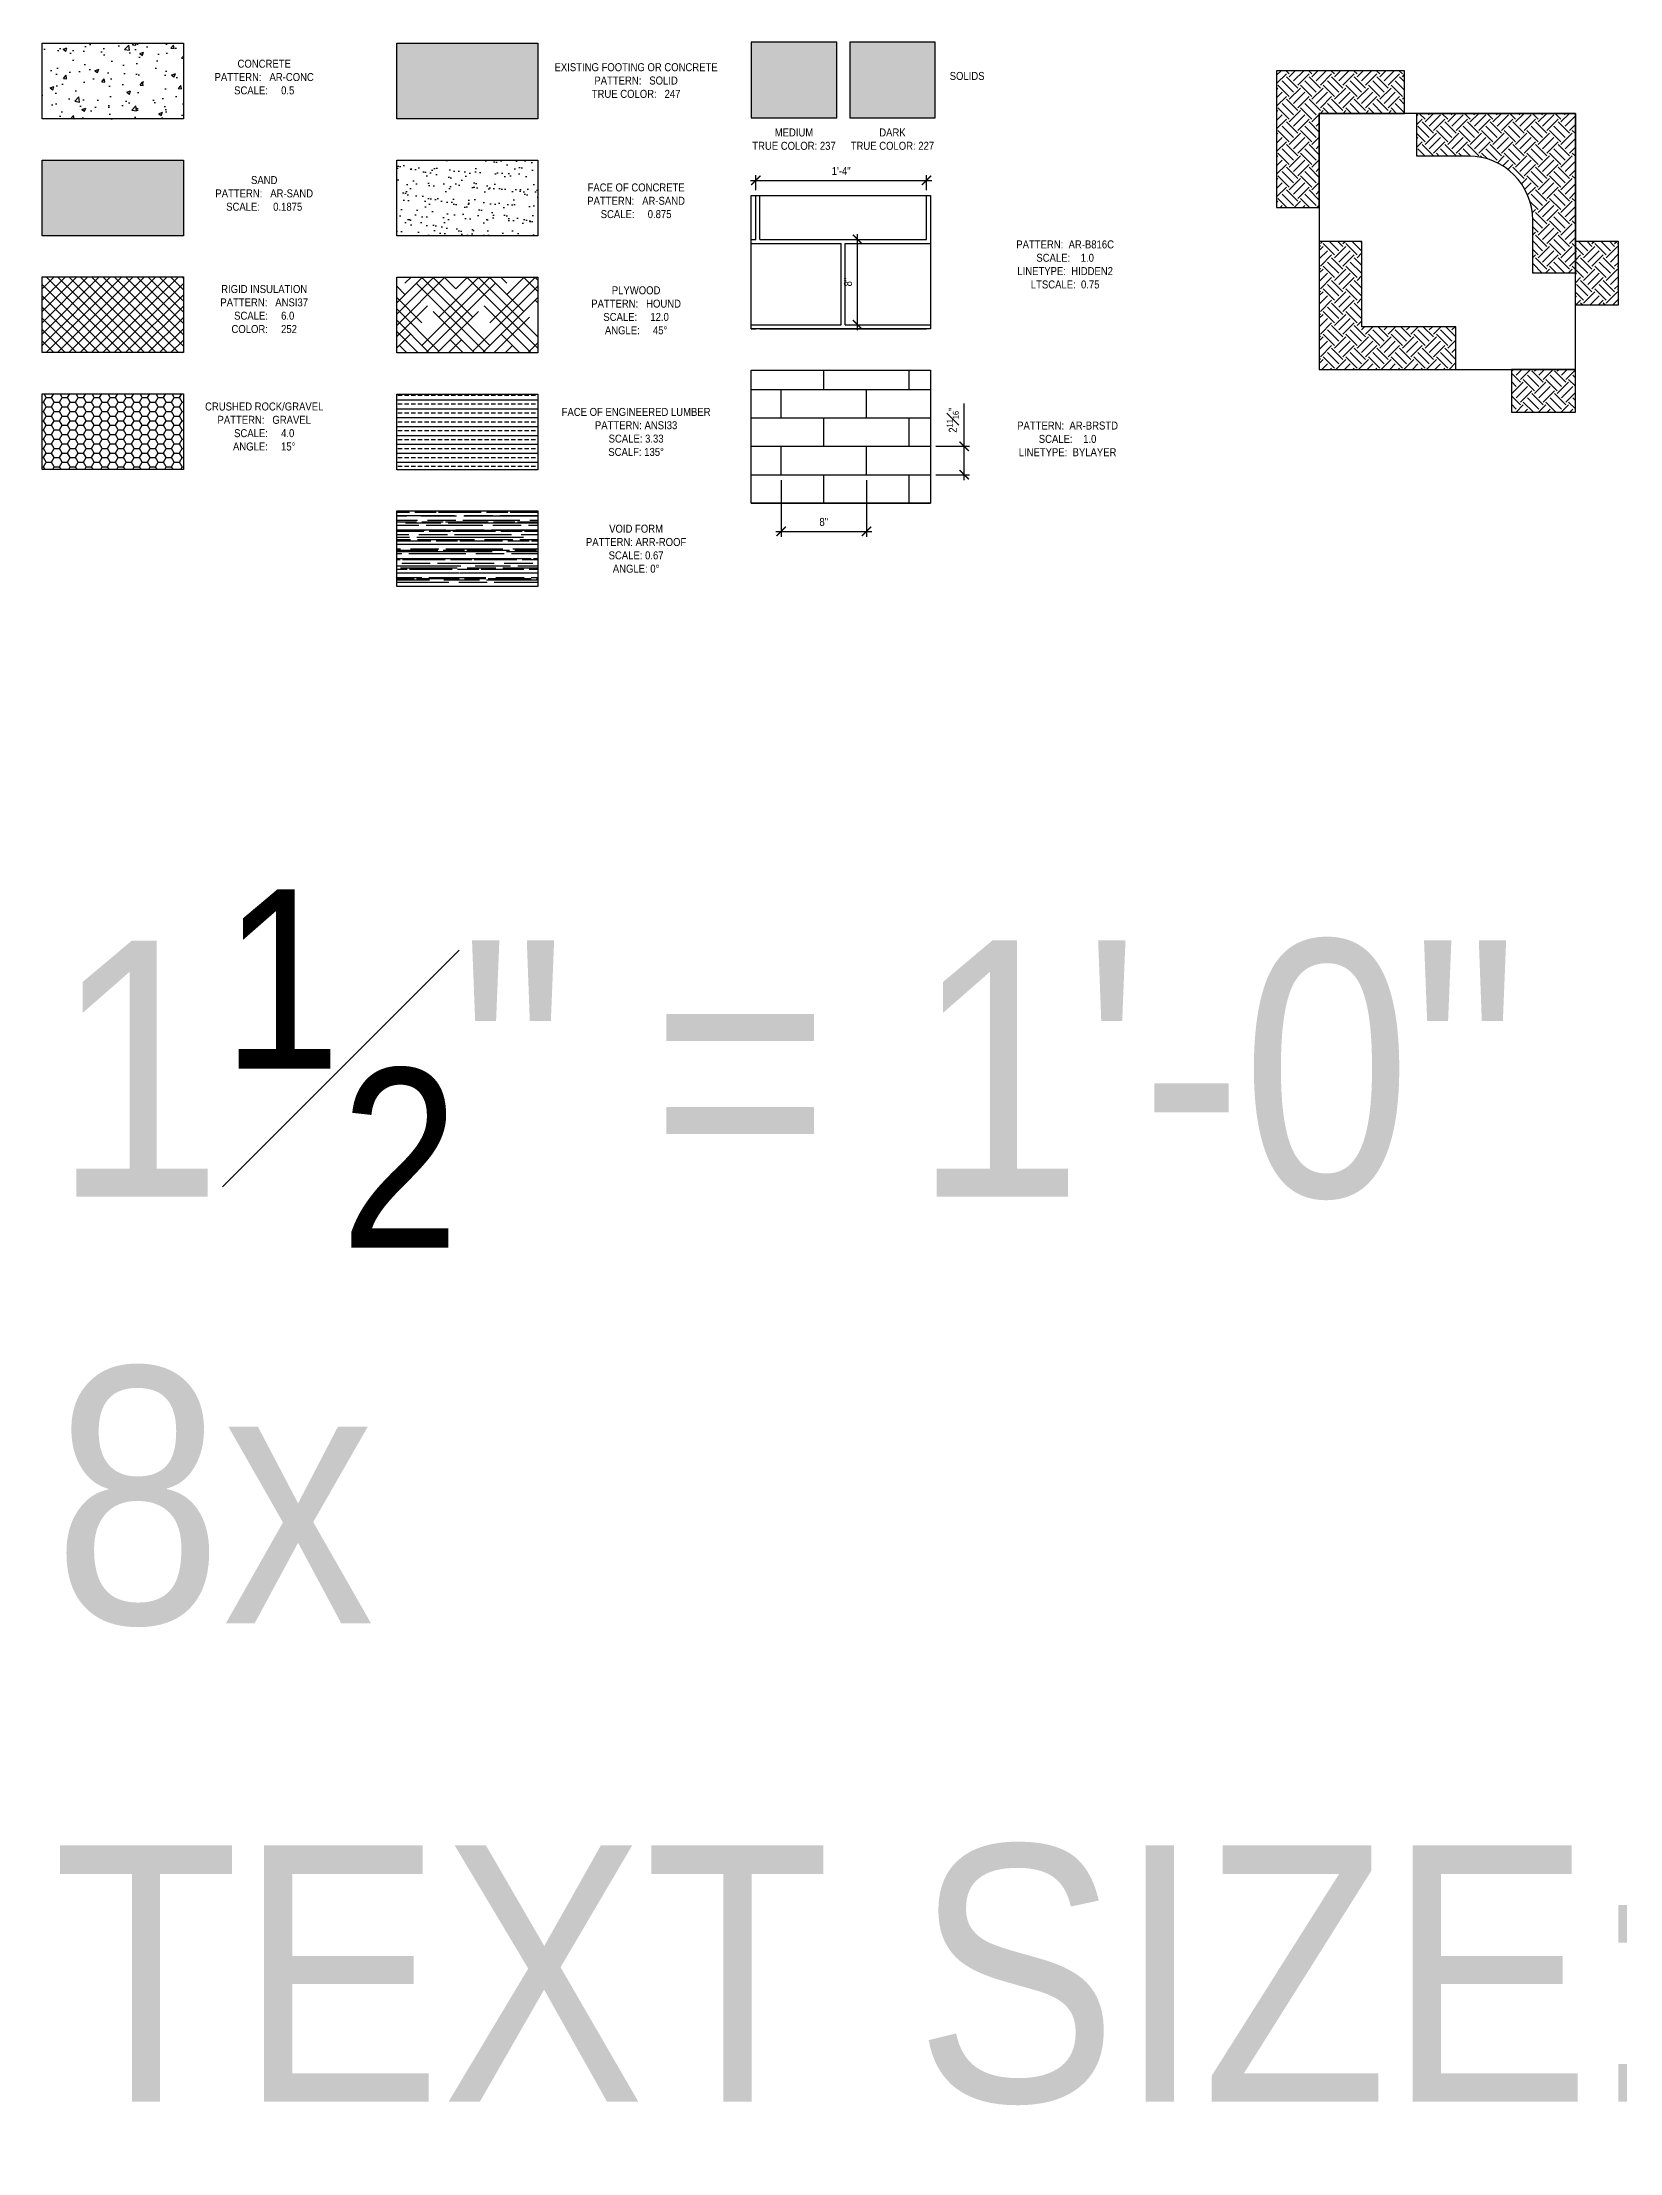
# Model space of a CAD drawing. Header units: inches. Extents: x -2661 to 42767, y -1222 to 9099.
# Drawn here: x 3168.7 to 3316.5, y 1395.1 to 1592.9 of the extents above; entities that cross this region are included whole.
import ezdxf

# ---------------------------------------------------------------- set-up
doc = ezdxf.new("R2010")
doc.units = ezdxf.units.IN
doc.header["$LTSCALE"] = 12
doc.header["$MEASUREMENT"] = 0
doc.header["$PDMODE"] = 3
doc.linetypes.add('HIDDEN2', pattern=[0.1875, 0.125, -0.0625])
doc.layers.get('0').update_dxf_attribs({"linetype": 'CONTINUOUS'})
doc.layers.get('DefPoints').update_dxf_attribs({"color": 251, "linetype": 'CONTINUOUS'})
for name, color, linetype in [('S-ANNO-DIMS', 2, 'CONTINUOUS'), ('S-ANNO-NOTE', 4, 'CONTINUOUS'), ('S-FNDN-WALL', 4, 'CONTINUOUS')]:
    doc.layers.add(name, color=color, linetype=linetype)
doc.layers.add('S-ANNO-NONPLOT', color=253, linetype='CONTINUOUS', plot=False, transparency=0.5)
for name, color, linetype, true_color, transparency in [('S-HATCH-SOIL', 7, 'CONTINUOUS', 0x8f8f8f, 0.8), ('S-POCHE-227', 7, 'CONTINUOUS', 0xe3e3e3, 0.8), ('S-POCHE-237', 7, 'CONTINUOUS', 0xededed, 0.8), ('S-POCHE-247', 7, 'CONTINUOUS', 0xf7f7f7, 0.8)]:
    doc.layers.add(name, color=color, linetype=linetype, true_color=true_color, transparency=transparency)
doc.layers.add('S-HATCH1', color=1, linetype='CONTINUOUS', transparency=0.5)
doc.layers.add('S-HATCH2', color=2, linetype='CONTINUOUS', transparency=0.5)
doc.styles.add('Arial', font='arial.ttf', dxfattribs={"width": 0.85})
doc.dimstyles.new('DIM-8_Se', dxfattribs={"dimscale": 8, "dimtxt": 0.09375, "dimasz": 0.109375, "dimexe": 0.0625, "dimexo": 0.0625, "dimgap": 0.0625, "dimtad": 1, "dimdec": 4, "dimzin": 11, "dimdsep": 46, "dimlunit": 4, "dimtxsty": 'Arial', "dimblk": 'ARCHTICK', "dimcen": 0.125, "dimdle": 0.0625, "dimclrd": 256, "dimclre": 256, "dimclrt": 4, "dimadec": 0, "dimazin": 0, "dimtfac": 0.75, "dimtdec": 4, "dimtmove": 0, "dimatfit": 3, "dimfxl": 1, "dimfrac": 1, "dimtolj": 1, "dimtzin": 0, "dimarcsym": 0})
pattern_1 = [(45, (723.7677, 566.3868), (1e-16, 2.12132034), [1.5, -1.5]), (45, (723.37, 566.7845), (1e-16, 2.12132034), [1.5, -1.5]), (45, (722.9722, 567.1823), (1e-16, 2.12132034), [1.5, -1.5]), (135, (722.9722, 567.4475), (-2.12132034, 5e-16), [1.5, -1.5]), (135, (723.37, 567.8452), (-2.12132034, 5e-16), [1.5, -1.5]), (135, (723.7677, 568.243), (-2.12132034, 5e-16), [1.5, -1.5])]

# ---------------------------------------------------------------- blocks, each defined once
blk = doc.blocks.new('_ARCHTICK')
at = {"color": 0, "linetype": 'ByBlock', "const_width": 0.15}
blk.add_lwpolyline([(-0.5, -0.5), (0.5, 0.5)], dxfattribs=at)
blk = doc.blocks.new('*D571')
at = {"layer": 'DefPoints', "color": 0, "transparency": 16777216}
for p in [(3237.91, 1552.35), (3245.91, 1552.35), (3245.91, 1547.05)]:
    blk.add_point(p, dxfattribs=at)
at = {"layer": 'S-ANNO-DIMS', "lineweight": -2, "transparency": 16777216}
for p, q in [((3237.91, 1551.85), (3237.91, 1546.55)), ((3245.91, 1551.85), (3245.91, 1546.55)), ((3237.41, 1547.05), (3246.41, 1547.05))]:
    blk.add_line(p, q, dxfattribs=at)
at = {"layer": 'S-ANNO-DIMS', "lineweight": -2, "transparency": 16777216, "xscale": 0.875, "yscale": 0.875, "zscale": 0.875, "rotation": 180}
blk.add_blockref('_ARCHTICK', (3237.91, 1547.05), dxfattribs=at)
at = {"layer": 'S-ANNO-DIMS', "lineweight": -2, "transparency": 16777216, "xscale": 0.875, "yscale": 0.875, "zscale": 0.875}
blk.add_blockref('_ARCHTICK', (3245.91, 1547.05), dxfattribs=at)
at = {"layer": 'S-ANNO-DIMS', "color": 4, "transparency": 16777216, "insert": (3241.91, 1547.93), "char_height": 0.75, "attachment_point": 5, "style": 'Arial'}
blk.add_mtext('\\A1;8"', dxfattribs=at)
blk = doc.blocks.new('*D572')
at = {"layer": 'DefPoints', "color": 0, "transparency": 16777216}
for p in [(3251.91, 1555.02), (3255.07, 1555.02), (3251.91, 1552.35)]:
    blk.add_point(p, dxfattribs=at)
at = {"layer": 'S-ANNO-DIMS', "lineweight": -2, "transparency": 16777216}
for p, q in [((3255.07, 1555.02), (3255.07, 1559.04)), ((3252.41, 1555.02), (3255.57, 1555.02)), ((3255.07, 1551.85), (3255.07, 1555.02)), ((3252.41, 1552.35), (3255.57, 1552.35))]:
    blk.add_line(p, q, dxfattribs=at)
at = {"layer": 'S-ANNO-DIMS', "lineweight": -2, "transparency": 16777216, "xscale": 0.875, "yscale": 0.875, "zscale": 0.875}
for p, rotation in [((3255.07, 1555.02), 90), ((3255.07, 1552.35), 270)]:
    blk.add_blockref('_ARCHTICK', p, dxfattribs=dict(at, rotation=rotation))
at = {"layer": 'S-ANNO-DIMS', "color": 4, "transparency": 16777216, "insert": (3254, 1557.47), "char_height": 0.75, "attachment_point": 5, "rotation": 90, "style": 'Arial'}
blk.add_mtext('\\A1;2{\\H0.75x;\\S11#16;}"', dxfattribs=at)
blk = doc.blocks.new('*D573')
at = {"layer": 'DefPoints', "color": 0, "transparency": 16777216}
for p in [(3245.07, 1574.41), (3245.07, 1574.41), (3245.07, 1566.41)]:
    blk.add_point(p, dxfattribs=at)
at = {"layer": 'S-ANNO-DIMS', "lineweight": -2, "transparency": 16777216}
blk.add_line((3245.07, 1565.91), (3245.07, 1574.91), dxfattribs=at)
at = {"layer": 'S-ANNO-DIMS', "lineweight": -2, "transparency": 16777216, "xscale": 0.875, "yscale": 0.875, "zscale": 0.875}
for p, rotation in [((3245.07, 1574.41), 90), ((3245.07, 1566.41), 270)]:
    blk.add_blockref('_ARCHTICK', p, dxfattribs=dict(at, rotation=rotation))
at = {"layer": 'S-ANNO-DIMS', "color": 4, "transparency": 16777216, "insert": (3244.18, 1570.41), "char_height": 0.75, "attachment_point": 5, "rotation": 90, "style": 'Arial'}
blk.add_mtext('\\A1;8"', dxfattribs=at)
blk = doc.blocks.new('*D574')
at = {"layer": 'DefPoints', "color": 0, "transparency": 16777216}
for p in [(3235.54, 1578.51), (3251.54, 1579.94), (3251.54, 1578.51)]:
    blk.add_point(p, dxfattribs=at)
at = {"layer": 'S-ANNO-DIMS', "lineweight": -2, "transparency": 16777216}
for p, q in [((3235.04, 1579.94), (3252.04, 1579.94)), ((3235.54, 1579.01), (3235.54, 1580.44)), ((3251.54, 1579.01), (3251.54, 1580.44))]:
    blk.add_line(p, q, dxfattribs=at)
at = {"layer": 'S-ANNO-DIMS', "lineweight": -2, "transparency": 16777216, "xscale": 0.875, "yscale": 0.875, "zscale": 0.875, "rotation": 180}
blk.add_blockref('_ARCHTICK', (3235.54, 1579.94), dxfattribs=at)
at = {"layer": 'S-ANNO-DIMS', "lineweight": -2, "transparency": 16777216, "xscale": 0.875, "yscale": 0.875, "zscale": 0.875}
blk.add_blockref('_ARCHTICK', (3251.54, 1579.94), dxfattribs=at)
at = {"layer": 'S-ANNO-DIMS', "color": 4, "transparency": 16777216, "insert": (3243.54, 1580.82), "char_height": 0.75, "attachment_point": 5, "style": 'Arial'}
blk.add_mtext('\\A1;1\'-4"', dxfattribs=at)

msp = doc.modelspace()

# ---------------------------------------------------------------- hatches: boundary and pattern name
at = {"layer": 'S-HATCH-SOIL'}
h = msp.add_hatch(dxfattribs=at)
h.set_pattern_fill('EARTH', color=256, scale=6, angle=45, style=0)
h.set_pattern_definition(pattern_1)
h.paths.add_polyline_path([(3288.34519, 1586.22129), (3296.34519, 1586.22129), (3296.34519, 1590.22129), (3284.34519, 1590.22129), (3284.34519, 1577.41107), (3288.34519, 1577.41107)])
h = msp.add_hatch(dxfattribs=at)
h.set_pattern_fill('EARTH', color=256, scale=6, angle=45, style=0)
h.set_pattern_definition(pattern_1)
edge = h.paths.add_edge_path()
edge.add_line((3312.34519, 1571.24441), (3308.34519, 1571.24441))
edge.add_line((3308.34519, 1571.24441), (3308.34519, 1576.22129))
edge.add_arc((3302.34519, 1576.22129), 6, 360, 450)
edge.add_line((3302.34519, 1582.22129), (3297.4897, 1582.22129))
edge.add_line((3297.4897, 1582.22129), (3297.4897, 1586.22129))
edge.add_line((3297.4897, 1586.22129), (3312.34519, 1586.22129))
edge.add_line((3312.34519, 1586.22129), (3312.34519, 1571.24441))
h = msp.add_hatch(dxfattribs=at)
h.set_pattern_fill('EARTH', color=256, scale=6, angle=45, style=0)
h.set_pattern_definition(pattern_1)
h.paths.add_polyline_path([(3292.34519, 1566.22129), (3292.34519, 1574.22129), (3288.34519, 1574.22129), (3288.34519, 1562.22129), (3301.15541, 1562.22129), (3301.15541, 1566.22129)])
h = msp.add_hatch(dxfattribs=at)
h.set_pattern_fill('EARTH', color=256, scale=6, angle=45, style=0)
h.set_pattern_definition(pattern_1)
h.paths.add_polyline_path([(3312.34519, 1574.24441), (3316.34519, 1574.24441), (3316.34519, 1568.24441), (3312.34519, 1568.24441)])
h = msp.add_hatch(dxfattribs=at)
h.set_pattern_fill('EARTH', color=256, scale=6, angle=45, style=0)
h.set_pattern_definition([(45, (729.7909, 566.3868), (1e-16, 2.12132034), [1.5, -1.5]), (45, (729.3931, 566.7845), (1e-16, 2.12132034), [1.5, -1.5]), (45, (728.9954, 567.1823), (1e-16, 2.12132034), [1.5, -1.5]), (135, (728.9954, 567.4475), (-2.12132034, 5e-16), [1.5, -1.5]), (135, (729.3931, 567.8452), (-2.12132034, 5e-16), [1.5, -1.5]), (135, (729.7909, 568.243), (-2.12132034, 5e-16), [1.5, -1.5])])
h.paths.add_polyline_path([(3306.34519, 1562.22129), (3306.34519, 1558.22129), (3312.34519, 1558.22129), (3312.34519, 1562.22129)])
h = msp.add_hatch(dxfattribs=at)
h.set_pattern_fill('HONEY', color=256, scale=4, style=0)
h.set_pattern_definition([(0, (763.04634, 548.93406), (0.75, 0.4330127), [0.5, -1]), (120, (763.04634, 548.93406), (-0.75, 0.4330127), [0.5, -1]), (60, (763.04634, 548.93406), (1e-16, 0.866025404), [-1, 0.5])])
h.paths.add_polyline_path([(3168.66738, 1559.93373), (3181.89332, 1559.93373), (3181.89332, 1552.84597), (3168.66738, 1552.84597)])
at = {"layer": 'S-HATCH1', "linetype": 'HIDDEN2', "ltscale": 0.75}
h = msp.add_hatch(dxfattribs=at)
h.set_pattern_fill('AR-B816C', color=256, style=0)
h.set_pattern_definition([(0, (3251.915, 1566.0305), (8, 8), [15.625, -0.375]), (0, (3243.915, 1566.4055), (8, 8), [15.625, -0.375]), (90, (3251.915, 1566.0305), (-8, 8), [-8.375, 7.625]), (90, (3251.54, 1566.0305), (-8, 8), [-8.375, 7.625])])
h.paths.add_polyline_path([(3235.11926, 1578.5104), (3251.9146, 1578.5104), (3251.9146, 1566.0305), (3235.11926, 1566.0305)])
at = {"layer": 'S-HATCH1'}
h = msp.add_hatch(dxfattribs=at)
h.set_pattern_fill('ANSI37', color=252, scale=6, style=0)
h.set_pattern_definition([(45, (770.72096, 570.8463), (-0.53033009, 0.53033009), []), (135, (770.72096, 570.8463), (-0.53033009, -0.53033009), [])])
h.paths.add_polyline_path([(3168.66738, 1570.88985), (3181.89332, 1570.88985), (3181.89332, 1563.80209), (3168.66738, 1563.80209)])
h = msp.add_hatch(dxfattribs=at)
h.set_pattern_fill('HOUND', color=252, scale=12, angle=45, style=0)
h.paths.add_polyline_path([(3201.89332, 1570.87538), (3215.11926, 1570.87538), (3215.11926, 1563.78762), (3201.89332, 1563.78762)])
at = {"layer": 'S-HATCH1', "ltscale": 0.75}
h = msp.add_hatch(dxfattribs=at)
h.set_pattern_fill('AR-BRSTD', color=256, style=0)
h.set_pattern_definition([(0, (3249.9146, 1549.6842), (0, 2.667), []), (90, (3249.9146, 1549.684), (-4, 2.667), [2.667, -2.667])])
h.paths.add_polyline_path([(3235.11926, 1562.16406), (3251.9146, 1562.16406), (3251.9146, 1549.68415), (3235.11926, 1549.68415)])
at = {"layer": 'S-HATCH1'}
h = msp.add_hatch(dxfattribs=at)
h.set_pattern_fill('ANSI33', color=252, scale=3.333333, angle=135, style=0)
h.set_pattern_definition([(180, (821.5619, 516.0368), (-1e-16, -0.83333333), []), (180, (821.1452, 516.4534), (-1e-16, -0.83333333), [0.41666667, -0.20833333])])
h.paths.add_polyline_path([(3201.89332, 1559.90479), (3215.11926, 1559.90479), (3215.11926, 1552.81704), (3201.89332, 1552.81704)])
h = msp.add_hatch(dxfattribs=at)
h.set_pattern_fill('AR-RROOF', color=256, scale=0.666667, style=0)
h.set_pattern_definition([(0, (2046.4321, -756.8361), (1.46666667, 0.66666667), [10, -1.3333333, 3.3333333, -0.6666667]), (0, (2047.3188, -756.5027), (-0.66666667, 0.88666667), [2, -0.22, 4, -0.5]), (0, (2046.76545, -756.2694), (3.46666667, 0.44666667), [5.3333333, -0.9333333, 2.6666667, -0.6666667])])
h.paths.add_polyline_path([(3201.89332, 1548.96314), (3215.11926, 1548.96314), (3215.11926, 1541.87538), (3201.89332, 1541.87538)])
at = {"layer": 'S-HATCH2'}
h = msp.add_hatch(dxfattribs=at)
h.set_pattern_fill('AR-CONC', color=256, scale=0.5, style=0)
h.set_pattern_definition([(50, (770.721, 559.8757), (3.586301, -0.3137607), [0.375, -4.125]), (355, (770.721, 559.8757), (-0.6937567, 3.7609607), [0.3, -3.3]), (100.45144, (771.0198, 559.8496), (2.8925442, 3.4472), [0.318701, -3.5057106]), (46.1842, (770.721, 560.8757), (5.336207, -0.8275964), [0.5625, -6.1875]), (96.63564, (771.1656, 560.807), (4.67331, 4.870593), [0.478052, -5.258569]), (351.18416, (770.721, 560.8757), (4.67331, 4.870593), [0.45, -4.95]), (21, (771.221, 560.6257), (2.9845353, -2.0130945), [0.375, -4.125]), (326, (771.221, 560.6257), (1.2165767, 3.62575), [0.3, -3.3]), (71.45144, (771.4697, 560.458), (4.201112, 1.6126558), [0.318701, -3.5057106]), (37.5, (770.721, 559.8757), (0.0607993, 1.6644693), [0, -3.26, 0, -3.35, 0, -3.3125]), (7.5, (770.721, 559.8757), (1.3153477, 1.9720586), [0, -1.91, 0, -3.185, 0, -1.2625]), (327.5, (769.606, 559.8757), (2.6691122, -0.11277436), [0, -1.25, 0, -3.9, 0, -5.175]), (317.5, (769.106, 559.8757), (2.9159308, 0.500525), [0, -1.625, 0, -2.59, 0, -3.675])])
h.paths.add_polyline_path([(3168.66738, 1592.78762), (3181.89332, 1592.78762), (3181.89332, 1585.69987), (3168.66738, 1585.69987)])
h = msp.add_hatch(dxfattribs=at)
h.set_pattern_fill('AR-SAND', color=256, scale=0.1875, angle=30, style=0)
h.set_pattern_definition([(67.5, (770.72096, 559.87572), (-0.190868575, 0.30697156), [0, -0.285, 0, -0.31875, 0, -0.3046875]), (37.5, (770.72096, 559.8757), (0.02279973, 0.62417598), [0, -0.15375, 0, -0.256875, 0, -0.0984375]), (357.5, (770.52123, 559.7604), (0.50514308, 0.292869715), [0, -0.09375, 0, -0.3375, 0, -0.440625]), (347.5, (770.52123, 559.7604), (0.40585204, 0.42434112), [0, -0.046875, 0, -0.22125, 0, -0.253125])])
h.paths.add_polyline_path([(3168.66738, 1581.8315), (3181.89332, 1581.8315), (3181.89332, 1574.74374), (3168.66738, 1574.74374)])
h = msp.add_hatch(dxfattribs=at)
h.set_pattern_fill('AR-SAND', color=256, scale=0.875, angle=30, style=0)
h.set_pattern_definition([(67.5, (786.3319, 559.8757), (-0.89072, 1.43253395), [0, -1.33, 0, -1.4875, 0, -1.421875]), (37.5, (786.332, 559.8757), (0.1063987, 2.9128212), [0, -0.7175, 0, -1.19875, 0, -0.459375]), (357.5, (785.3999, 559.3376), (2.3573344, 1.3667253), [0, -0.4375, 0, -1.575, 0, -2.05625]), (347.5, (785.3999, 559.3376), (1.8939762, 1.9802586), [0, -0.21875, 0, -1.0325, 0, -1.18125])])
h.paths.add_polyline_path([(3201.89332, 1581.8315), (3215.11926, 1581.8315), (3215.11926, 1574.74374), (3201.89332, 1574.74374)])
at = {"layer": 'S-POCHE-227'}
h = msp.add_hatch(color=256, dxfattribs=at)
h.dxf.hatch_style = 1
h.paths.add_polyline_path([(3244.34519, 1585.80333), (3252.34519, 1585.80333), (3252.34519, 1592.89109), (3244.34519, 1592.89109)])
at = {"layer": 'S-POCHE-237'}
h = msp.add_hatch(color=256, dxfattribs=at)
h.dxf.hatch_style = 1
h.paths.add_polyline_path([(3235.11926, 1592.89109), (3235.11926, 1585.80333), (3243.11926, 1585.80333), (3243.11926, 1592.89109)])
at = {"layer": 'S-POCHE-247'}
h = msp.add_hatch(color=256, dxfattribs=at)
h.dxf.hatch_style = 1
h.paths.add_polyline_path([(3201.89332, 1592.78762), (3215.11926, 1592.78762), (3215.11926, 1585.69987), (3201.89332, 1585.69987)])

# ---------------------------------------------------------------- linework, layer by layer
at = {"layer": 'S-ANNO-NONPLOT', "linetype": 'ByBlock'}
for p, q in [((3297.4897, 1586.22129), (3312.34519, 1586.22129)), ((3312.34519, 1586.22129), (3312.34519, 1571.24441))]:
    msp.add_line(p, q, dxfattribs=at)
for points in [[(3168.66738, 1592.78762), (3181.89332, 1592.78762), (3181.89332, 1585.69987), (3168.66738, 1585.69987)], [(3201.89332, 1592.78762), (3215.11926, 1592.78762), (3215.11926, 1585.69987), (3201.89332, 1585.69987)], [(3235.11926, 1592.89109), (3235.11926, 1585.80333), (3243.11926, 1585.80333), (3243.11926, 1592.89109), (3235.11926, 1592.89109)], [(3244.34519, 1585.80333), (3252.34519, 1585.80333), (3252.34519, 1592.89109), (3244.34519, 1592.89109), (3244.34519, 1585.80333)], [(3168.66738, 1581.8315), (3181.89332, 1581.8315), (3181.89332, 1574.74374), (3168.66738, 1574.74374)], [(3201.89332, 1581.8315), (3215.11926, 1581.8315), (3215.11926, 1574.74374), (3201.89332, 1574.74374)], [(3235.11926, 1578.5104), (3251.9146, 1578.5104), (3251.9146, 1566.0305), (3235.11926, 1566.0305)], [(3312.34519, 1574.24441), (3316.34519, 1574.24441), (3316.34519, 1568.24441), (3312.34519, 1568.24441)], [(3168.66738, 1570.88985), (3181.89332, 1570.88985), (3181.89332, 1563.80209), (3168.66738, 1563.80209)], [(3201.89332, 1570.87538), (3215.11926, 1570.87538), (3215.11926, 1563.78762), (3201.89332, 1563.78762)], [(3235.11926, 1562.16406), (3251.9146, 1562.16406), (3251.9146, 1549.68415), (3235.11926, 1549.68415)], [(3306.34519, 1562.22129), (3306.34519, 1558.22129), (3312.34519, 1558.22129), (3312.34519, 1562.22129)], [(3168.66738, 1559.93373), (3181.89332, 1559.93373), (3181.89332, 1552.84597), (3168.66738, 1552.84597)], [(3201.89332, 1559.90479), (3215.11926, 1559.90479), (3215.11926, 1552.81704), (3201.89332, 1552.81704)], [(3201.89332, 1548.96314), (3215.11926, 1548.96314), (3215.11926, 1541.87538), (3201.89332, 1541.87538)]]:
    msp.add_lwpolyline(points, close=True, dxfattribs=at)
for points in [[(3288.34519, 1586.22129), (3296.34519, 1586.22129), (3296.34519, 1590.22129), (3284.34519, 1590.22129), (3284.34519, 1577.41107), (3288.34519, 1577.41107), (3288.34519, 1586.22129)], [(3292.34519, 1566.22129), (3292.34519, 1574.22129), (3288.34519, 1574.22129), (3288.34519, 1562.22129), (3301.15541, 1562.22129), (3301.15541, 1566.22129), (3292.34519, 1566.22129)]]:
    msp.add_lwpolyline(points, dxfattribs=at)
msp.add_lwpolyline([(3312.34519, 1571.24441), (3308.34519, 1571.24441), (3308.34519, 1576.22129, 0.414213562), (3302.34519, 1582.22129), (3297.4897, 1582.22129), (3297.4897, 1586.22129), (3312.34519, 1586.22129), (3312.34519, 1571.24441)], format="xyb", dxfattribs=at)
at = {"layer": 'S-FNDN-WALL', "linetype": 'Continuous'}
msp.add_lwpolyline([(3288.34519, 1586.22129), (3288.34519, 1562.22129), (3312.34519, 1562.22129), (3312.34519, 1586.22129)], close=True, dxfattribs=at)

# ---------------------------------------------------------------- texts
at = {"layer": 'S-ANNO-NOTE', "style": 'Arial'}
for s, insert, char_height, width, attachment_point in [('CONCRETE\\PPATTERN:   AR-CONC \\PSCALE:     0.5', (3189.47177, 1589.62169), 0.75, 19.6151165, 5), ('EXISTING FOOTING OR CONCRETE\\PPATTERN:   SOLID\\PTRUE COLOR:   247', (3224.3228, 1589.29548), 0.75, 19.6151165, 5), ('SOLIDS', (3255.34519, 1589.72515), 0.75, 19.6151165, 5), ('MEDIUM \\PTRUE COLOR: 237', (3239.11926, 1583.80333), 0.75, 19.6151165, 5), ('DARK\\PTRUE COLOR: 227', (3248.34519, 1583.80333), 0.75, 19.6151165, 5), ('SAND\\PPATTERN:   AR-SAND \\PSCALE:     0.1875', (3189.47177, 1578.7173), 0.75, 19.6151165, 5), ('FACE OF CONCRETE\\PPATTERN:   AR-SAND \\PSCALE:     0.875', (3224.3228, 1578.02484), 0.75, 19.6151165, 5), ('PATTERN:  AR-B816C\\PSCALE:    1.0\\PLINETYPE:  HIDDEN2\\PLTSCALE:  0.75', (3264.53153, 1572.05962), 0.75, 19.6151165, 5), ('RIGID INSULATION\\PPATTERN:   ANSI37 \\PSCALE:     6.0\\PCOLOR:     252', (3189.47177, 1567.87911), 0.75, 19.6151165, 5), ('PLYWOOD\\PPATTERN:   HOUND \\PSCALE:     12.0\\PANGLE:     45%%D', (3224.3228, 1567.76118), 0.75, 19.6151165, 5), ('CRUSHED ROCK/GRAVEL\\PPATTERN:   GRAVEL \\PSCALE:     4.0\\PANGLE:     15%%D', (3189.47177, 1556.87125), 0.75, 19.6151165, 5), ('FACE OF ENGINEERED LUMBER\\PPATTERN:^IANSI33 \\PSCALE:^I3.33\\PSCALF:^I135°', (3224.3228, 1556.36092), 0.75, 19.6151165, 5), ('PATTERN:  AR-BRSTD\\PSCALE:    1.0\\PLINETYPE:  BYLAYER', (3264.7575, 1555.71328), 0.75, 19.6151165, 5), ('VOID FORM\\PPATTERN:^IARR-ROOF \\PSCALE:^I0.67\\PANGLE:^I0°', (3224.3228, 1545.41926), 0.75, 19.6151165, 5), ('\\A1;1{\\H0.7x;\\S1#2;\\H1.4286x;" = 1\'-0"\\P\\H0.99998x;8x\\PTEXT SIZE: \\H0.7x;\\S3#4;\\H1.4286x;"}', (3169.70251, 1513.50267), 24, 383.8709751, 1)]:
    msp.add_mtext(s, dxfattribs=dict(at, insert=insert, char_height=char_height, width=width, attachment_point=attachment_point))

# ---------------------------------------------------------------- dimensions: what is measured, and where the dimension line sits
at = {"layer": 'S-ANNO-DIMS'}
for base, p1, p2, angle, picture, middle in [((3251.5396, 1579.94247), (3235.5396, 1578.5104), (3251.5396, 1578.5104), 180, '*D574', (3243.5396, 1580.819)), ((3245.06712, 1574.4055), (3245.06712, 1566.4055), (3245.06712, 1574.4055), 270, '*D573', (3244.18419, 1570.4055)), ((3255.06712, 1555.01815), (3251.9146, 1552.35115), (3251.9146, 1555.01815), 270, '*D572', (3253.99752, 1557.46827)), ((3245.9146, 1547.04613), (3237.9146, 1552.35115), (3245.9146, 1552.35115), 180, '*D571', (3241.9146, 1547.92906))]:
    dim = msp.add_linear_dim(base=base, p1=p1, p2=p2, angle=angle, dimstyle='DIM-8_Se', dxfattribs=at)
    dim.commit()
    dim.dimension.update_dxf_attribs({"geometry": picture, "text_midpoint": middle})

doc.saveas('drawing.dxf')
